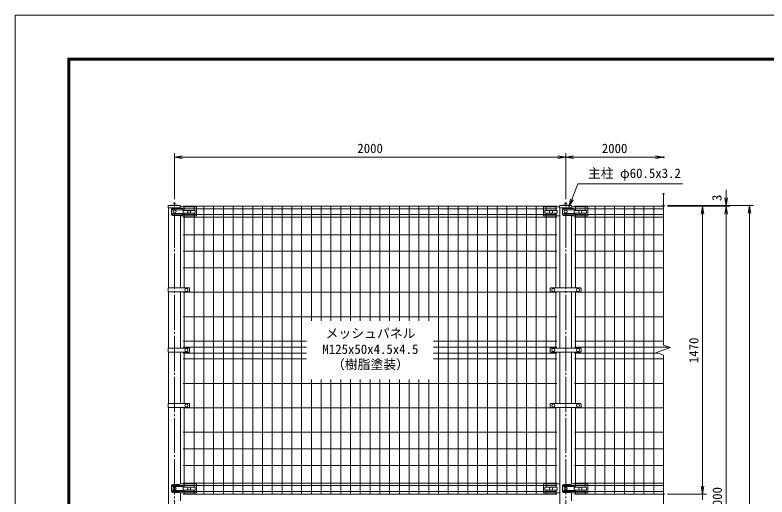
# Model space of a CAD drawing. Units: millimetres, scale not verified. Extents: x -4200 to 4200, y -2970 to 2970.
# Drawn here: x -4200 to -356, y 509 to 2970 of the extents above; entities that cross this region are included whole.
import ezdxf
from ezdxf.enums import TextEntityAlignment as Align

# ---------------------------------------------------------------- set-up
doc = ezdxf.new("R2010")
doc.units = ezdxf.units.MM
doc.header["$LTSCALE"] = 10
doc.header["$PDMODE"] = 32
doc.header["$PDSIZE"] = 5
doc.linetypes.add('LONG_CHAIN', pattern=[21, 18, -1, 1, -1])
for name, color, linetype, lineweight in [('0-3_D-STR1', 1, 'Continuous', 9), ('0-4_D-BMK', 2, 'LONG_CHAIN', 9), ('0-5_D-STR-DIM', 7, 'Continuous', 9), ('0-6_0', 7, 'Continuous', 9), ('0-8_D-STR2', 7, 'Continuous', 9), ('0-9_D-STR3', 3, 'Continuous', 9), ('0-D_D-STR-TXT', 7, 'Continuous', 9), ('0-E_D-TTL', 7, 'Continuous', 9)]:
    doc.layers.add(name, color=color, linetype=linetype, lineweight=lineweight)
doc.layers.add('0-7_Defpoints', color=7, linetype='Continuous')
doc.styles.add('ＭＳ ゴシック', font='')
doc.styles.get('ＭＳ ゴシック').set_extended_font_data('MS Gothic')

# ---------------------------------------------------------------- blocks, each defined once
blk = doc.blocks.new('_Open')
at = {"layer": '0-6_0'}
blk.add_line((-10, 1.667), (0, 0), dxfattribs=at)
blk.add_lwpolyline([(-10, -1.667), (0, 0), (-10, 0)], dxfattribs=at)

msp = doc.modelspace()

# ---------------------------------------------------------------- linework, layer by layer
at = {"layer": '0-3_D-STR1'}
for p, q in [((-3353.52, 1996.98), (-3416.42, 1996.98)), ((-3416.42, 1996.98), (-3416.42, 1985.98)), ((-3353.52, 1996.98), (-3416.42, 1996.98)), ((-3416.42, 1996.98), (-3416.42, 1985.98)), ((-3360.99, 1985.98), (-3416.42, 1985.98)), ((-3360.99, 1985.98), (-3416.42, 1985.98)), ((-3415.22, 1985.98), (-3415.22, 1576.73)), ((-3353.52, 1989.65), (-3353.52, 1996.98)), ((-3353.52, 1989.65), (-3353.52, 1996.98)), ((-1353.52, 1996.98), (-1416.42, 1996.98)), ((-1416.42, 1996.98), (-1416.42, 1985.98)), ((-1353.52, 1996.98), (-1416.42, 1996.98)), ((-1416.42, 1996.98), (-1416.42, 1985.98)), ((-1360.99, 1985.98), (-1416.42, 1985.98)), ((-1360.99, 1985.98), (-1416.42, 1985.98)), ((-1415.22, 1985.98), (-1415.22, 1576.23)), ((-1353.52, 1989.65), (-1353.52, 1996.98)), ((-1353.52, 1989.65), (-1353.52, 1996.98)), ((-3354.72, 1576.73), (-3354.72, 1944.59)), ((-1354.72, 1576.23), (-1354.72, 1944.16)), ((-3415.22, 1555.73), (-3415.22, 1269.48)), ((-3354.72, 1269.48), (-3354.72, 1555.73)), ((-1415.22, 1556.23), (-1415.22, 1268.98)), ((-1354.72, 1268.98), (-1354.72, 1556.23)), ((-3415.22, 1248.48), (-3415.22, 986.73)), ((-3354.72, 986.73), (-3354.72, 1248.48)), ((-1415.22, 1248.98), (-1415.22, 986.23)), ((-1354.72, 986.23), (-1354.72, 1248.98)), ((-3415.22, 965.73), (-3415.22, 76.73)), ((-3354.72, 574.07), (-3354.72, 965.73)), ((-1415.22, 966.23), (-1415.22, 76.23)), ((-1354.72, 575.06), (-1354.72, 966.23)), ((-3354.72, 489.06), (-3354.72, 530.16)), ((-1354.72, 489.06), (-1354.72, 530.59))]:
    msp.add_line(p, q, dxfattribs=at)
for centre in [(-3384.97, 1837.55), (-3384.97, 1837.55), (-1384.97, 1837.55), (-1384.97, 1837.55)]:
    msp.add_arc(centre, 162.5, 78.84081, 101.15919, dxfattribs=at)
at = {"layer": '0-4_D-BMK'}
for p, q in [((-3384.97, -1368.02), (-3384.97, 2008.98)), ((-1384.97, -1368.02), (-1384.97, 2008.98))]:
    msp.add_line(p, q, dxfattribs=at)
at = {"layer": '0-5_D-STR-DIM'}
for p, q in [((-3384.97, 2028.98), (-3384.97, 2263.98)), ((-3384.97, 2028.98), (-3384.97, 2263.98)), ((-3344.97, 2243.98), (-1424.97, 2243.98)), ((-3344.97, 2243.98), (-1424.97, 2243.98)), ((-1384.97, 2028.98), (-1384.97, 2263.98)), ((-1384.97, 2028.98), (-1384.97, 2263.98)), ((-1384.97, 2028.98), (-1384.97, 2263.98)), ((-1384.97, 2028.98), (-1384.97, 2263.98)), ((-1344.97, 2243.98), (-924.97, 2243.98)), ((-1344.97, 2243.98), (-924.97, 2243.98)), ((-564.97, 2036.98), (-564.97, 2076.98)), ((-564.97, 2036.98), (-564.97, 2076.98)), ((-884.97, 1284.63), (-884.97, 2056.98)), ((-864.97, 1996.98), (-544.97, 1996.98)), ((-864.97, 1996.98), (-424.97, 1996.98)), ((-864.97, 1996.98), (-544.97, 1996.98)), ((-864.97, 1993.98), (-544.97, 1993.98)), ((-864.97, 1993.98), (-664.97, 1993.98)), ((-864.97, 1993.98), (-544.97, 1993.98)), ((-864.97, 1993.98), (-544.97, 1993.98)), ((-564.97, 1993.98), (-564.97, 1996.98)), ((-564.97, 1993.98), (-564.97, 1996.98)), ((-684.97, 563.98), (-684.97, 1953.98)), ((-564.97, 1953.98), (-564.97, 1913.98)), ((-564.97, 1953.98), (-564.97, 1913.98)), ((-564.97, -966.02), (-564.97, 1953.98)), ((-444.97, -1316.02), (-444.97, 1956.98)), ((-920.21, 1246.15), (-849.74, 1271.81)), ((-849.74, 1271.81), (-884.97, 1284.63)), ((-884.97, 1233.33), (-920.21, 1246.15)), ((-884.97, 400.98), (-884.97, 1233.33)), ((-684.97, 563.98), (-684.97, 603.98)), ((-884.97, -215.37), (-884.97, 556.98)), ((-864.97, 523.98), (-664.97, 523.98)), ((-864.97, 523.98), (-664.97, 523.98)), ((-684.97, 493.98), (-684.97, 523.98))]:
    msp.add_line(p, q, dxfattribs=at)
at = {"layer": '0-7_Defpoints'}
for p in [(-1384.97, 2243.98), (-884.97, 2243.98), (-884.97, 2056.98), (-3384.97, 2008.98), (-1384.97, 2008.98), (-884.97, 1996.98), (-564.97, 1996.98), (-444.97, 1996.98), (-884.97, 1993.98), (-684.97, 1993.98), (-564.97, 1993.98), (-884.97, 523.98), (-684.97, 523.98)]:
    msp.add_point(p, dxfattribs=at)
at = {"layer": '0-8_D-STR2'}
for p, q in [((-1429.97, 1993.98), (-3339.97, 1993.98)), ((-1429.97, 1981.1), (-3339.97, 1981.1)), ((-3334.97, 1972.46), (-3334.97, 1993.98)), ((-3284.97, 1972.46), (-3284.97, 1993.98)), ((-3234.97, 523.98), (-3234.97, 1993.98)), ((-3184.97, 523.98), (-3184.97, 1993.98)), ((-3134.97, 523.98), (-3134.97, 1993.98)), ((-3084.97, 523.98), (-3084.97, 1993.98)), ((-3034.97, 523.98), (-3034.97, 1993.98)), ((-2984.97, 523.98), (-2984.97, 1993.98)), ((-2934.97, 523.98), (-2934.97, 1993.98)), ((-2884.97, 523.98), (-2884.97, 1993.98)), ((-2834.97, 523.98), (-2834.97, 1993.98)), ((-2784.97, 523.98), (-2784.97, 1993.98)), ((-2734.97, 523.98), (-2734.97, 1993.98)), ((-2684.97, 1408.98), (-2684.97, 1993.98)), ((-2634.97, 1408.98), (-2634.97, 1993.98)), ((-2584.97, 1408.98), (-2584.97, 1993.98)), ((-2534.97, 1408.98), (-2534.97, 1993.98)), ((-2484.97, 1408.98), (-2484.97, 1993.98)), ((-2434.97, 1408.98), (-2434.97, 1993.98)), ((-2384.97, 1408.98), (-2384.97, 1993.98)), ((-2334.97, 1408.98), (-2334.97, 1993.98)), ((-2284.97, 1408.98), (-2284.97, 1993.98)), ((-2234.97, 1408.98), (-2234.97, 1993.98)), ((-2184.97, 1408.98), (-2184.97, 1993.98)), ((-2134.97, 1408.98), (-2134.97, 1993.98)), ((-2084.97, 1408.98), (-2084.97, 1993.98)), ((-2034.97, 523.98), (-2034.97, 1993.98)), ((-1984.97, 523.98), (-1984.97, 1993.98)), ((-1934.97, 523.98), (-1934.97, 1993.98)), ((-1884.97, 523.98), (-1884.97, 1993.98)), ((-1834.97, 523.98), (-1834.97, 1993.98)), ((-1784.97, 523.98), (-1784.97, 1993.98)), ((-1734.97, 523.98), (-1734.97, 1993.98)), ((-1684.97, 523.98), (-1684.97, 1993.98)), ((-1634.97, 523.98), (-1634.97, 1993.98)), ((-1584.97, 523.98), (-1584.97, 1993.98)), ((-1534.97, 523.98), (-1534.97, 1993.98)), ((-1484.97, 1972.46), (-1484.97, 1993.98)), ((-1434.97, 1972.46), (-1434.97, 1993.98)), ((-1339.97, 1993.98), (-884.97, 1993.98)), ((-1339.97, 1981.1), (-884.97, 1981.1)), ((-1334.97, 1972.46), (-1334.97, 1993.98)), ((-1284.97, 1972.46), (-1284.97, 1993.98)), ((-1234.97, 523.98), (-1234.97, 1993.98)), ((-1184.97, 523.98), (-1184.97, 1993.98)), ((-1134.97, 523.98), (-1134.97, 1993.98)), ((-1084.97, 523.98), (-1084.97, 1993.98)), ((-1034.97, 523.98), (-1034.97, 1993.98)), ((-984.97, 523.98), (-984.97, 1993.98)), ((-934.97, 523.98), (-934.97, 1993.98)), ((-1429.97, 1950.85), (-3339.97, 1950.85)), ((-1429.97, 1937.98), (-3339.97, 1937.98)), ((-3334.97, 1576.73), (-3334.97, 1957.46)), ((-3284.97, 558.46), (-3284.97, 1957.46)), ((-1484.97, 558.46), (-1484.97, 1957.46)), ((-1434.97, 1576.23), (-1434.97, 1957.46)), ((-1339.97, 1950.85), (-884.97, 1950.85)), ((-1339.97, 1937.98), (-884.97, 1937.98)), ((-1334.97, 1576.23), (-1334.97, 1957.46)), ((-1284.97, 558.46), (-1284.97, 1957.46)), ((-1429.97, 1847.98), (-3339.97, 1847.98)), ((-1339.97, 1847.98), (-884.97, 1847.98)), ((-1429.97, 1763.48), (-3339.97, 1763.48)), ((-1339.97, 1763.48), (-884.97, 1763.48)), ((-1429.97, 1678.98), (-3339.97, 1678.98)), ((-1339.97, 1678.98), (-884.97, 1678.98)), ((-1429.97, 1553.98), (-3339.97, 1553.98)), ((-3334.97, 1269.48), (-3334.97, 1555.73)), ((-1434.97, 1268.98), (-1434.97, 1556.23)), ((-1339.97, 1553.98), (-884.97, 1553.98)), ((-1334.97, 1268.98), (-1334.97, 1556.23)), ((-1429.97, 1428.98), (-3339.97, 1428.98)), ((-1339.97, 1428.98), (-884.97, 1428.98)), ((-2709.97, 1303.98), (-3339.97, 1303.98)), ((-2709.97, 1273.98), (-3339.97, 1273.98)), ((-1429.97, 1303.98), (-2059.97, 1303.98)), ((-1429.97, 1273.98), (-2059.97, 1273.98)), ((-1339.97, 1303.98), (-884.97, 1303.98)), ((-1339.97, 1273.98), (-855.71, 1273.98)), ((-2709.97, 1243.98), (-3339.97, 1243.98)), ((-3334.97, 986.73), (-3334.97, 1248.48)), ((-1429.97, 1243.98), (-2059.97, 1243.98)), ((-1434.97, 986.23), (-1434.97, 1248.98)), ((-1339.97, 1243.98), (-914.24, 1243.98)), ((-1334.97, 986.23), (-1334.97, 1248.98)), ((-2709.97, 1213.98), (-3339.97, 1213.98)), ((-1429.97, 1213.98), (-2059.97, 1213.98)), ((-1339.97, 1213.98), (-884.97, 1213.98)), ((-1429.97, 1088.98), (-3339.97, 1088.98)), ((-2684.97, 523.98), (-2684.97, 1108.98)), ((-2634.97, 523.98), (-2634.97, 1108.98)), ((-2584.97, 523.98), (-2584.97, 1108.98)), ((-2534.97, 523.98), (-2534.97, 1108.98)), ((-2484.97, 523.98), (-2484.97, 1108.98)), ((-2434.97, 523.98), (-2434.97, 1108.98)), ((-2384.97, 523.98), (-2384.97, 1108.98)), ((-2334.97, 523.98), (-2334.97, 1108.98)), ((-2284.97, 523.98), (-2284.97, 1108.98)), ((-2234.97, 523.98), (-2234.97, 1108.98)), ((-2184.97, 523.98), (-2184.97, 1108.98)), ((-2134.97, 523.98), (-2134.97, 1108.98)), ((-2084.97, 523.98), (-2084.97, 1108.98)), ((-1339.97, 1088.98), (-884.97, 1088.98)), ((-1429.97, 963.98), (-3339.97, 963.98)), ((-3334.97, 558.46), (-3334.97, 965.73)), ((-1434.97, 558.46), (-1434.97, 966.23)), ((-1339.97, 963.98), (-884.97, 963.98)), ((-1334.97, 558.46), (-1334.97, 966.23)), ((-1429.97, 838.98), (-3339.97, 838.98)), ((-1339.97, 838.98), (-884.97, 838.98)), ((-1429.97, 754.48), (-3339.97, 754.48)), ((-1339.97, 754.48), (-884.97, 754.48)), ((-1429.97, 669.98), (-3339.97, 669.98)), ((-1339.97, 669.98), (-884.97, 669.98)), ((-1429.97, 579.98), (-3339.97, 579.98)), ((-1339.97, 579.98), (-884.97, 579.98)), ((-1429.97, 567.1), (-3339.97, 567.1)), ((-3334.97, 523.98), (-3334.97, 543.46)), ((-3284.97, 523.98), (-3284.97, 543.46)), ((-1484.97, 523.98), (-1484.97, 543.46)), ((-1434.97, 523.98), (-1434.97, 543.46)), ((-1339.97, 567.1), (-884.97, 567.1)), ((-1334.97, 523.98), (-1334.97, 543.46)), ((-1284.97, 523.98), (-1284.97, 543.46)), ((-1429.97, 536.85), (-3339.97, 536.85)), ((-1429.97, 523.98), (-3339.97, 523.98)), ((-1339.97, 536.85), (-884.97, 536.85)), ((-1339.97, 523.98), (-884.97, 523.98))]:
    msp.add_line(p, q, dxfattribs=at)
at = {"layer": '0-9_D-STR3'}
for p, q in [((-3400.46, 1980.98), (-3400.46, 1950.98)), ((-3360.99, 1985.98), (-3395.46, 1985.98)), ((-3344.39, 1981.98), (-3393.39, 1981.98)), ((-3344.39, 1975.98), (-3393.39, 1975.98)), ((-3352.85, 1989.98), (-3360.99, 1985.98)), ((-3352.85, 1989.98), (-3360.99, 1985.98)), ((-3276.97, 1989.98), (-3352.85, 1989.98)), ((-3340.97, 1970.46), (-3340.97, 1959.46)), ((-3338.97, 1972.46), (-3312.76, 1972.46)), ((-3307.19, 1972.46), (-3280.97, 1972.46)), ((-3278.97, 1970.46), (-3278.97, 1959.46)), ((-3276.97, 1989.98), (-3271.97, 1988.98)), ((-3271.97, 1988.98), (-3271.97, 1945.16)), ((-1492.97, 1989.98), (-1497.97, 1988.98)), ((-1497.97, 1988.98), (-1497.97, 1945.16)), ((-1492.97, 1989.98), (-1417.1, 1989.98)), ((-1490.97, 1970.46), (-1490.97, 1959.46)), ((-1488.97, 1972.46), (-1462.76, 1972.46)), ((-1457.19, 1972.46), (-1430.97, 1972.46)), ((-1428.97, 1970.46), (-1428.97, 1959.46)), ((-1417.1, 1989.98), (-1416.42, 1989.65)), ((-1400.46, 1980.98), (-1400.46, 1950.98)), ((-1360.99, 1985.98), (-1395.46, 1985.98)), ((-1344.39, 1981.98), (-1393.39, 1981.98)), ((-1344.39, 1975.98), (-1393.39, 1975.98)), ((-1352.85, 1989.98), (-1360.99, 1985.98)), ((-1352.85, 1989.98), (-1360.99, 1985.98)), ((-1276.97, 1989.98), (-1352.85, 1989.98)), ((-1340.97, 1970.46), (-1340.97, 1959.46)), ((-1338.97, 1972.46), (-1312.76, 1972.46)), ((-1307.19, 1972.46), (-1280.97, 1972.46)), ((-1278.97, 1970.46), (-1278.97, 1959.46)), ((-1276.97, 1989.98), (-1271.97, 1988.98)), ((-1271.97, 1988.98), (-1271.97, 1945.16)), ((-3360.99, 1945.98), (-3395.46, 1945.98)), ((-3344.39, 1955.98), (-3393.39, 1955.98)), ((-3344.39, 1949.98), (-3393.39, 1949.98)), ((-3360.99, 1945.98), (-3352.77, 1944.16)), ((-3360.99, 1945.98), (-3352.77, 1944.16)), ((-3360.99, 1945.98), (-3352.77, 1944.16)), ((-3352.77, 1944.16), (-3272.97, 1944.16)), ((-3338.97, 1957.46), (-3312.76, 1957.46)), ((-3307.19, 1957.46), (-3280.97, 1957.46)), ((-1417.18, 1944.16), (-1496.97, 1944.16)), ((-1488.97, 1957.46), (-1462.76, 1957.46)), ((-1457.19, 1957.46), (-1430.97, 1957.46)), ((-1415.22, 1944.58), (-1417.18, 1944.16)), ((-1360.99, 1945.98), (-1395.46, 1945.98)), ((-1344.39, 1955.98), (-1393.39, 1955.98)), ((-1344.39, 1949.98), (-1393.39, 1949.98)), ((-1360.99, 1945.98), (-1352.77, 1944.16)), ((-1360.99, 1945.98), (-1352.77, 1944.16)), ((-1352.77, 1944.16), (-1272.97, 1944.16)), ((-1338.97, 1957.46), (-1312.76, 1957.46)), ((-1307.19, 1957.46), (-1280.97, 1957.46)), ((-3417.52, 1576.73), (-3309.97, 1576.73)), ((-3417.52, 1576.73), (-3417.52, 1555.73)), ((-1460.47, 1576.23), (-1309.47, 1576.23)), ((-3417.52, 1555.73), (-3309.97, 1555.73)), ((-3307.97, 1574.73), (-3307.97, 1557.73)), ((-1463.47, 1573.23), (-1463.47, 1559.23)), ((-1460.47, 1556.23), (-1309.47, 1556.23)), ((-1306.47, 1573.23), (-1306.47, 1559.23)), ((-3417.52, 1269.48), (-3309.97, 1269.48)), ((-3417.52, 1269.48), (-3417.52, 1248.48)), ((-1460.47, 1268.98), (-1309.47, 1268.98)), ((-3417.52, 1248.48), (-3309.97, 1248.48)), ((-3307.97, 1267.48), (-3307.97, 1250.48)), ((-1463.47, 1265.98), (-1463.47, 1251.98)), ((-1460.47, 1248.98), (-1309.47, 1248.98)), ((-1306.47, 1265.98), (-1306.47, 1251.98)), ((-3417.52, 986.73), (-3309.97, 986.73)), ((-3417.52, 986.73), (-3417.52, 965.73)), ((-3417.52, 965.73), (-3309.97, 965.73)), ((-3307.97, 984.73), (-3307.97, 967.73)), ((-1463.47, 983.23), (-1463.47, 969.23)), ((-1460.47, 986.23), (-1309.47, 986.23)), ((-1460.47, 966.23), (-1309.47, 966.23)), ((-1306.47, 983.23), (-1306.47, 969.23)), ((-3400.46, 566.98), (-3400.46, 536.98)), ((-3360.99, 571.98), (-3395.46, 571.98)), ((-3344.39, 567.98), (-3393.39, 567.98)), ((-3344.39, 567.98), (-3393.39, 567.98)), ((-3344.39, 561.98), (-3393.39, 561.98)), ((-3344.39, 561.98), (-3393.39, 561.98)), ((-3344.39, 541.98), (-3393.39, 541.98)), ((-3344.39, 541.98), (-3393.39, 541.98)), ((-3352.85, 575.98), (-3360.99, 571.98)), ((-3352.85, 575.98), (-3360.99, 571.98)), ((-3276.97, 575.98), (-3352.85, 575.98)), ((-3340.97, 556.46), (-3340.97, 545.46)), ((-3338.97, 558.46), (-3312.76, 558.46)), ((-3338.97, 543.46), (-3312.76, 543.46)), ((-3307.19, 558.46), (-3280.97, 558.46)), ((-3307.19, 543.46), (-3280.97, 543.46)), ((-3278.97, 556.46), (-3278.97, 545.46)), ((-3276.97, 575.98), (-3271.97, 574.98)), ((-3271.97, 574.98), (-3271.97, 531.16)), ((-1492.97, 575.98), (-1497.97, 574.98)), ((-1497.97, 574.98), (-1497.97, 531.16)), ((-1492.97, 575.98), (-1417.1, 575.98)), ((-1490.97, 556.46), (-1490.97, 545.46)), ((-1488.97, 558.46), (-1462.76, 558.46)), ((-1488.97, 543.46), (-1462.76, 543.46)), ((-1457.19, 558.46), (-1430.97, 558.46)), ((-1457.19, 543.46), (-1430.97, 543.46)), ((-1428.97, 556.46), (-1428.97, 545.46)), ((-1417.1, 575.98), (-1415.22, 575.06)), ((-1400.46, 566.98), (-1400.46, 536.98)), ((-1360.99, 571.98), (-1395.46, 571.98)), ((-1344.39, 567.98), (-1393.39, 567.98)), ((-1344.39, 561.98), (-1393.39, 561.98)), ((-1344.39, 541.98), (-1393.39, 541.98)), ((-1352.85, 575.98), (-1360.99, 571.98)), ((-1352.85, 575.98), (-1360.99, 571.98)), ((-1276.97, 575.98), (-1352.85, 575.98)), ((-1340.97, 556.46), (-1340.97, 545.46)), ((-1338.97, 558.46), (-1312.76, 558.46)), ((-1338.97, 543.46), (-1312.76, 543.46)), ((-1307.19, 558.46), (-1280.97, 558.46)), ((-1307.19, 543.46), (-1280.97, 543.46)), ((-1278.97, 556.46), (-1278.97, 545.46)), ((-1276.97, 575.98), (-1271.97, 574.98)), ((-1271.97, 574.98), (-1271.97, 531.16)), ((-3360.99, 531.98), (-3395.46, 531.98)), ((-3344.39, 535.98), (-3393.39, 535.98)), ((-3344.39, 535.98), (-3393.39, 535.98)), ((-3360.99, 531.98), (-3352.77, 530.16)), ((-3360.99, 531.98), (-3352.77, 530.16)), ((-3360.99, 531.98), (-3352.77, 530.16)), ((-3352.77, 530.16), (-3272.97, 530.16)), ((-1417.18, 530.16), (-1496.97, 530.16)), ((-1415.22, 530.58), (-1417.18, 530.16)), ((-1360.99, 531.98), (-1395.46, 531.98)), ((-1344.39, 535.98), (-1393.39, 535.98)), ((-1360.99, 531.98), (-1352.77, 530.16)), ((-1360.99, 531.98), (-1352.77, 530.16)), ((-1360.99, 531.98), (-1352.77, 530.16)), ((-1352.77, 530.16), (-1272.97, 530.16))]:
    msp.add_line(p, q, dxfattribs=at)
for centre in [(-3384.97, 1965.98), (-3309.97, 1964.96), (-1459.97, 1964.96), (-1384.97, 1965.98), (-1309.97, 1964.96), (-3323.97, 1566.23), (-1447.97, 1566.23), (-1321.97, 1566.23), (-3323.97, 1258.98), (-1447.97, 1258.98), (-1321.97, 1258.98), (-3323.97, 976.23), (-1447.97, 976.23), (-1321.97, 976.23), (-3384.97, 551.98), (-3309.97, 550.96), (-1459.97, 550.96), (-1384.97, 551.98), (-1309.97, 550.96)]:
    msp.add_circle(centre, 8, dxfattribs=at)
for centre, radius, start, end in [((-3395.46, 1980.98), 5, 90, 180), ((-3393.39, 1978.98), 3, 90, 270), ((-3344.39, 1978.98), 3, 270, 90), ((-3338.97, 1970.46), 2, 90, 180), ((-3280.97, 1970.46), 2, 0, 90), ((-1488.97, 1970.46), 2, 90, 180), ((-1430.97, 1970.46), 2, 0, 90), ((-1395.46, 1980.98), 5, 90, 180), ((-1393.39, 1978.98), 3, 90, 270), ((-1344.39, 1978.98), 3, 270, 90), ((-1338.97, 1970.46), 2, 90, 180), ((-1280.97, 1970.46), 2, 0, 90), ((-3395.46, 1950.98), 5, 180, 270), ((-3393.39, 1952.98), 3, 90, 270), ((-3344.39, 1952.98), 3, 270, 90), ((-3338.97, 1959.46), 2, 180, 270), ((-3280.97, 1959.46), 2, 270, 0), ((-3272.97, 1945.16), 1, 270, 0), ((-1496.97, 1945.16), 1, 180, 270), ((-1488.97, 1959.46), 2, 180, 270), ((-1430.97, 1959.46), 2, 270, 0), ((-1395.46, 1950.98), 5, 180, 270), ((-1393.39, 1952.98), 3, 90, 270), ((-1344.39, 1952.98), 3, 270, 90), ((-1338.97, 1959.46), 2, 180, 270), ((-1280.97, 1959.46), 2, 270, 0), ((-1272.97, 1945.16), 1, 270, 0), ((-3309.97, 1574.73), 2, 0, 90), ((-1460.47, 1573.23), 3, 90, 180), ((-1309.47, 1573.23), 3, 0, 90), ((-3309.97, 1557.73), 2, 270, 0), ((-1460.47, 1559.23), 3, 180, 270), ((-1309.47, 1559.23), 3, 270, 0), ((-3309.97, 1267.48), 2, 0, 90), ((-1460.47, 1265.98), 3, 90, 180), ((-1309.47, 1265.98), 3, 0, 90), ((-3309.97, 1250.48), 2, 270, 0), ((-1460.47, 1251.98), 3, 180, 270), ((-1309.47, 1251.98), 3, 270, 0), ((-3309.97, 984.73), 2, 0, 90), ((-3309.97, 967.73), 2, 270, 0), ((-1460.47, 983.23), 3, 90, 180), ((-1460.47, 969.23), 3, 180, 270), ((-1309.47, 983.23), 3, 0, 90), ((-1309.47, 969.23), 3, 270, 0), ((-3395.46, 566.98), 5, 90, 180), ((-3393.39, 564.98), 3, 90, 270), ((-3393.39, 538.98), 3, 90, 270), ((-3344.39, 564.98), 3, 270, 90), ((-3344.39, 538.98), 3, 270, 90), ((-3338.97, 556.46), 2, 90, 180), ((-3338.97, 545.46), 2, 180, 270), ((-3280.97, 556.46), 2, 0, 90), ((-3280.97, 545.46), 2, 270, 0), ((-1488.97, 556.46), 2, 90, 180), ((-1488.97, 545.46), 2, 180, 270), ((-1430.97, 556.46), 2, 0, 90), ((-1430.97, 545.46), 2, 270, 0), ((-1395.46, 566.98), 5, 90, 180), ((-1393.39, 564.98), 3, 90, 270), ((-1393.39, 538.98), 3, 90, 270), ((-1344.39, 564.98), 3, 270, 90), ((-1344.39, 538.98), 3, 270, 90), ((-1338.97, 556.46), 2, 90, 180), ((-1338.97, 545.46), 2, 180, 270), ((-1280.97, 556.46), 2, 0, 90), ((-1280.97, 545.46), 2, 270, 0), ((-3395.46, 536.98), 5, 180, 270), ((-3272.97, 531.16), 1, 270, 0), ((-1496.97, 531.16), 1, 180, 270), ((-1395.46, 536.98), 5, 180, 270), ((-1272.97, 531.16), 1, 270, 0)]:
    msp.add_arc(centre, radius, start, end, dxfattribs=at)
at = {"layer": '0-D_D-STR-TXT'}
msp.add_lwpolyline([(-787.46, 2107.71), (-1322.14, 2107.71), (-1367.63, 1992.76)], dxfattribs=at)
at = {"layer": '0-E_D-TTL', "color": 2}
msp.add_lwpolyline([(-4200, 2970), (4200, 2970), (4200, -2970), (-4200, -2970)], close=True, dxfattribs=at)
at = {"layer": '0-E_D-TTL'}
for points in [[(-3930, 2750), (3930, 2750), (3930, -2750), (-3930, -2750)], [(-3927.5, 2747.5), (3927.5, 2747.5), (3927.5, -2747.5), (-3927.5, -2747.5)], [(-3925, 2745), (3925, 2745), (3925, -2745), (-3925, -2745)], [(-3922.5, 2742.5), (3922.5, 2742.5), (3922.5, -2742.5), (-3922.5, -2742.5)], [(-3920, 2740), (3920, 2740), (3920, -2740), (-3920, -2740)]]:
    msp.add_lwpolyline(points, close=True, dxfattribs=at)

# ---------------------------------------------------------------- block references
at = {"layer": '0-5_D-STR-DIM', "xscale": 4, "yscale": 4}
for p, rotation in [((-3384.97, 2243.98), 180), ((-3384.97, 2243.98), 180), ((-1384.97, 2243.98), 180), ((-1384.97, 2243.98), 180), ((-564.97, 1996.98), 270), ((-564.97, 1996.98), 270), ((-684.97, 1993.98), 90), ((-564.97, 1993.98), 90), ((-564.97, 1993.98), 90), ((-564.97, 1993.98), 90), ((-444.97, 1996.98), 90), ((-684.97, 523.98), 270), ((-684.97, 523.98), 270)]:
    msp.add_blockref('_Open', p, dxfattribs=dict(at, rotation=rotation))
for p in [(-1384.97, 2243.98), (-1384.97, 2243.98), (-884.97, 2243.98), (-884.97, 2243.98)]:
    msp.add_blockref('_Open', p, dxfattribs=at)
at = {"layer": '0-D_D-STR-TXT', "xscale": 4, "yscale": 4, "rotation": 248.409}
msp.add_blockref('_Open', (-1368.36, 1990.9), dxfattribs=at)

# ---------------------------------------------------------------- texts
at = {"layer": '0-5_D-STR-DIM', "style": 'ＭＳ ゴシック'}
for p in [(-2450.22, 2250.73), (-2450.22, 2250.73), (-1200.22, 2250.73), (-1200.22, 2250.73)]:
    msp.add_text('2000', height=48.09, dxfattribs=at).set_placement(p, align=Align.BOTTOM_LEFT)
for s, p in [('3', (-573.64, 2020.28)), ('3', (-573.64, 2020.28)), ('1470', (-691.72, 1192.08)), ('3000', (-571.72, 428.85))]:
    msp.add_text(s, height=48.09, rotation=90, dxfattribs=at).set_placement(p, align=Align.BOTTOM_LEFT)
at = {"layer": '0-D_D-STR-TXT', "style": 'ＭＳ ゴシック'}
for s, p in [('主柱 φ60.5x3.2', (-1271.21, 2123.72)), ('メッシュパネル', (-2612.39, 1306.38)), ('M125x50x4.5x4.5', (-2628.63, 1224.98)), ('（樹脂塗装）', (-2579.9, 1147.65))]:
    msp.add_text(s, height=48.09, dxfattribs=at).set_placement(p, align=Align.BOTTOM_LEFT)

doc.saveas('drawing.dxf')
